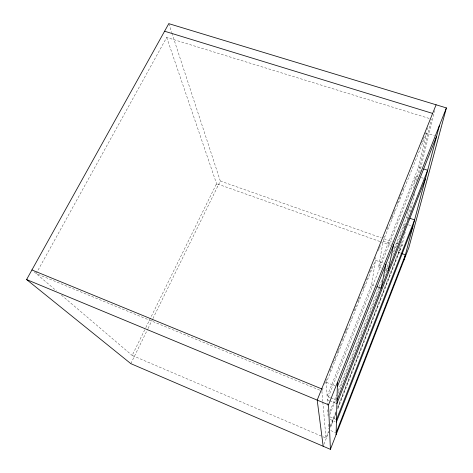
<?xml version="1.0" encoding="UTF-8"?>
<svg xmlns="http://www.w3.org/2000/svg" width="473" height="473" viewBox="0 0 473 473"><rect width="100%" height="100%" fill="white"/><g stroke="black" fill="none" stroke-linecap="round" stroke-linejoin="round"><path stroke-width="0.35" stroke-dasharray="2.37 1.77" d="M330.396 397.61L327.109 396.256L371.636 284.681L375.461 260.245L384.005 263.325M381.356 268.096L378.642 267.115L383.136 241.135L426.534 133.12L434.592 135.65M337.692 407.052L398.432 252.387L399.951 245.93M404.179 227.986L404.687 225.834M404.858 225.113L405.195 223.682L391.916 257.318M392.625 252.866L406.721 217.202L408.731 208.676M413.585 188.071L416.435 175.986L417.813 176.441M378.642 267.115L418.487 167.288L426.534 133.12M399.655 251.299L402.328 240.13M407.123 220.075L411.067 203.603M416.547 180.686L431.275 119.09M405.195 232.255L402.074 245.144L337.627 409.387M410.061 212.206L414.573 193.587M419.61 172.816L434.717 110.516M330.402 425.611L335.8 411.865M328.646 431.187L325.956 438.051L132.162 355.436L145.518 328.244M330.532 426.386L335.919 412.669M337.533 408.554L400.276 248.721L398.881 248.23M323.952 444.253L328.729 432.074M330.615 427.261L335.741 414.2M329.852 414.514L336.356 398.041M338.254 393.234L380.806 285.461M384.324 276.539L387.848 267.612M329.994 411.297L336.504 394.837M338.13 390.722L379.068 287.158M379.34 286.472L382.048 279.614M385.578 270.698L389.102 261.782M327.564 405.444L327.281 399.756L416.435 175.986M322.172 390.349L323.272 387.606M324.649 384.182L325.477 382.131M325.755 381.445L327.133 378.016M329.888 371.169L332.087 365.688M333.465 362.265L335.67 356.784M337.048 353.361L337.876 351.303M338.154 350.617L340.909 343.77M342.286 340.341L343.936 336.232M345.314 332.809L346.141 330.751M346.419 330.071L347.797 326.642M350.552 319.795L351.374 317.738M354.129 310.891L356.335 305.41M357.712 301.981L358.54 299.929M358.818 299.243L359.918 296.506M362.951 288.968L365.15 283.487M366.528 280.063L368.183 275.954M369.561 272.531L370.938 269.102M371.21 268.422L372.038 266.364M374.793 259.511L375.621 257.46M378.376 250.607L379.204 248.556M379.476 247.87L380.582 245.126M383.609 237.594L384.165 236.222M387.192 228.69L388.02 226.632M390.775 219.785L391.603 217.728M391.875 217.042L393.53 212.933M393.808 212.247L394.63 210.195M397.385 203.343L398.763 199.919M399.041 199.234L401.246 193.753M402.624 190.329L403.451 188.272M421.632 143.065L423.01 139.641M423.288 138.956L424.11 136.898M425.215 134.161L426.593 130.737M426.865 130.051L428.242 126.622M327.109 396.256L326.411 382.326L375.461 260.245M130.826 363.642L147.7 329.202M148.025 328.54L152.578 319.257M152.903 318.595L220.312 181.035L172.001 33.441M145.844 327.576L216.539 183.66L380.091 241.573M429.159 118.439L166.703 37.432L36.155 273.56L319.849 390.19M418.487 167.288L421.762 168.353M421.248 177.57L423.317 178.25M406.721 217.202L408.033 217.651M408.406 224.787L410.972 225.674M220.312 181.035L381.179 237.777M383.964 238.759L392.324 241.703M395.806 242.933L397.894 243.672M400.678 244.653L403.434 245.623M383.136 241.135L391.626 244.139M380.789 241.821L390.532 245.274M394.707 246.752L396.096 247.243M398.432 252.387L400.519 253.132M386.098 269.817L387.452 270.308M371.636 284.681L374.362 285.686M326.411 382.326L335.286 385.944M331.059 397.882L335.664 399.786M327.281 399.756L329.202 400.554M329.847 400.814L335.611 403.197M330.03 416.908L335.83 419.338M330.113 419.427L335.15 421.538M330.787 430.584L335.463 432.564M34.044 271.756L56.37 290.794M61.419 295.105L134.054 357.05M166.703 37.432L217.562 186.652M168.796 23.65L171.77 32.743M321.894 391.035L322.781 401.317M322.846 402.05L326.033 438.944M327.777 409.707L328.096 416.098M328.504 424.186L328.747 429.041"/><path stroke-width="0.71" d="M336.078 434.74L337.45 382.355M385.974 264.04L381.173 288.205L377.087 286.697M388.132 270.556L393.589 244.831M404.054 259.925L439.488 125.345M446.406 107.915L408.867 247.539L330.402 449.35L130.826 363.642L26.594 279.555L168.796 23.65L446.406 107.915L328.54 404.805L330.402 449.35M336.132 432.848L405.385 254.858L401.908 253.623M336.474 419.61L414.59 219.904L410.002 218.331M336.409 422.064L412.894 226.336M336.983 400.324L427.657 170.274L423.725 168.997M336.888 403.729L425.381 178.93M337.332 386.778L436.609 136.283M436.106 104.787L317.194 400.105L323.171 446.246M164.586 31.224L432.629 113.425M31.928 269.953L321.711 388.889M26.594 279.555L328.54 404.805"/></g></svg>
